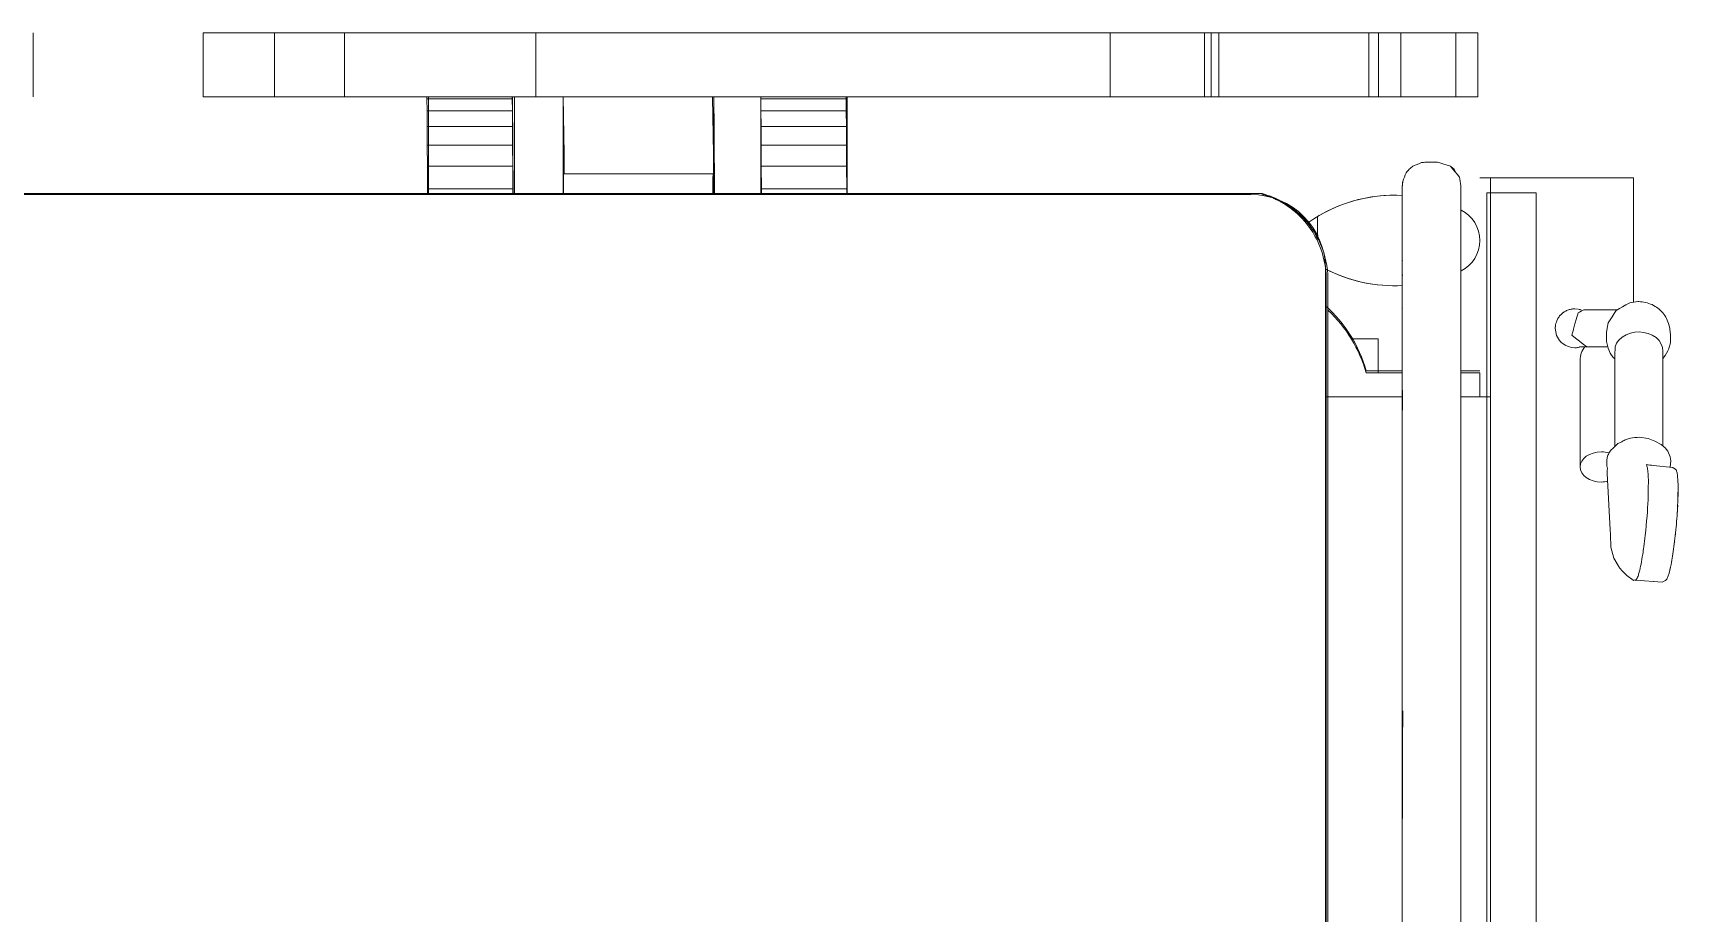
# Model space of a CAD drawing. Header units: millimetres. Extents: x 1448174 to 1599581, y -224422 to -106989.
# Drawn here: x 1474772 to 1475612, y -132493 to -132043 of the extents above; entities that cross this region are included whole.
import ezdxf

# ---------------------------------------------------------------- set-up
doc = ezdxf.new("R2010")
doc.units = ezdxf.units.MM
doc.header["$LTSCALE"] = 600
doc.header["$MEASUREMENT"] = 0
doc.layers.add('furniture', color=30, linetype='Continuous', lineweight=9)

msp = doc.modelspace()

# ---------------------------------------------------------------- linework, layer by layer
at = {"layer": 'furniture'}
for p, q in [((1474771.8404, -132076.1379), (1474771.8404, -132043.463)), ((1474858.7017, -132043.463), (1474858.7017, -132076.1582)), ((1475509.4104, -132043.463), (1474858.7017, -132043.463)), ((1474895.027, -132043.463), (1474895.027, -132076.1379)), ((1474895.027, -132043.463), (1474903.8597, -132043.463)), ((1474903.8597, -132043.463), (1474930.9029, -132043.463)), ((1474930.9029, -132043.463), (1475028.6083, -132043.463)), ((1474930.9029, -132043.463), (1474930.9029, -132076.1379)), ((1475028.6083, -132043.463), (1475321.7868, -132043.463)), ((1475028.6083, -132043.463), (1475028.6083, -132076.1379)), ((1475321.7868, -132043.463), (1475335.1714, -132043.463)), ((1475321.7868, -132076.1379), (1475321.7868, -132043.463)), ((1475335.1714, -132043.463), (1475345.8738, -132043.463)), ((1475345.8738, -132043.463), (1475365.6628, -132043.463)), ((1475365.6628, -132043.463), (1475369.932, -132043.463)), ((1475369.932, -132043.463), (1475373.3634, -132043.463)), ((1475369.932, -132043.463), (1475369.932, -132076.1379)), ((1475369.9526, -132076.1379), (1475369.9526, -132043.463)), ((1475373.3634, -132043.463), (1475377.2898, -132043.463)), ((1475373.3634, -132043.463), (1475373.3634, -132076.1379)), ((1475377.2898, -132043.463), (1475453.8871, -132043.463)), ((1475377.2898, -132043.463), (1475377.2898, -132076.1379)), ((1475453.8871, -132043.463), (1475458.7624, -132043.463)), ((1475453.8871, -132043.463), (1475453.8871, -132076.1379)), ((1475458.7624, -132043.463), (1475462.2497, -132043.463)), ((1475458.7624, -132043.463), (1475458.7624, -132076.1379)), ((1475462.2497, -132043.463), (1475470.1464, -132043.463)), ((1475470.1464, -132043.463), (1475498.2476, -132043.463)), ((1475470.1464, -132043.463), (1475470.1464, -132076.1379)), ((1475498.2476, -132076.1379), (1475498.2476, -132043.463)), ((1475509.4104, -132076.1582), (1475509.4104, -132043.463)), ((1474858.7017, -132076.1582), (1475509.4104, -132076.1582)), ((1474903.8597, -132076.1379), (1474895.027, -132076.1379)), ((1474930.9029, -132076.1379), (1474903.8597, -132076.1379)), ((1475028.6083, -132076.1379), (1474930.9029, -132076.1379)), ((1474972.8878, -132077.1003), (1474972.868, -132076.2734)), ((1474972.8878, -132077.1003), (1475016.4527, -132077.1003)), ((1474972.9814, -132083.2941), (1474972.8878, -132077.1003)), ((1474973.6564, -132076.1582), (1474973.6564, -132126.016)), ((1475016.4527, -132077.1003), (1475016.4328, -132076.2734)), ((1475016.5463, -132083.2941), (1475016.4527, -132077.1003)), ((1475016.6211, -132076.2734), (1475016.6966, -132083.5257)), ((1475017.6595, -132126.016), (1475017.6595, -132076.1582)), ((1475321.7868, -132076.1379), (1475028.6083, -132076.1379)), ((1475042.4344, -132076.1582), (1475042.4344, -132126.016)), ((1475042.9215, -132105.3827), (1475042.5285, -132076.1379)), ((1475118.8102, -132076.2734), (1475119.2013, -132105.3827)), ((1475119.5687, -132092.6849), (1475119.3482, -132076.2734)), ((1475119.407, -132076.1582), (1475119.407, -132126.016)), ((1475143.3445, -132077.1003), (1475143.3246, -132076.2734)), ((1475143.3445, -132077.1003), (1475186.9093, -132077.1003)), ((1475143.4381, -132083.2941), (1475143.3445, -132077.1003)), ((1475143.3946, -132076.1582), (1475143.3946, -132126.016)), ((1475186.8895, -132076.2734), (1475186.9093, -132077.1003)), ((1475186.9093, -132077.1003), (1475187.0029, -132083.2941)), ((1475187.1532, -132083.5257), (1475187.0778, -132076.2734)), ((1475187.3977, -132076.1582), (1475187.3977, -132126.016)), ((1475335.1714, -132076.1379), (1475321.7868, -132076.1379)), ((1475345.8738, -132076.1379), (1475335.1714, -132076.1379)), ((1475365.6628, -132076.1379), (1475345.8738, -132076.1379)), ((1475369.932, -132076.1379), (1475365.6628, -132076.1379)), ((1475373.3634, -132076.1379), (1475369.932, -132076.1379)), ((1475377.2898, -132076.1379), (1475373.3634, -132076.1379)), ((1475453.8871, -132076.1379), (1475377.2898, -132076.1379)), ((1475458.7624, -132076.1379), (1475453.8871, -132076.1379)), ((1475462.2497, -132076.1379), (1475458.7624, -132076.1379)), ((1475470.1464, -132076.1379), (1475462.2497, -132076.1379)), ((1475498.2476, -132076.1379), (1475470.1464, -132076.1379)), ((1474972.9814, -132083.2941), (1475016.5463, -132083.2941)), ((1474973.0643, -132091.2567), (1474972.9814, -132083.2941)), ((1475016.6291, -132091.2567), (1475016.5463, -132083.2941)), ((1475016.6966, -132083.5257), (1475016.7767, -132094.4751)), ((1475143.4381, -132083.2941), (1475187.0029, -132083.2941)), ((1475143.5209, -132091.2567), (1475143.4381, -132083.2941)), ((1475187.0029, -132083.2941), (1475187.0857, -132091.2567)), ((1475187.2334, -132094.4751), (1475187.1532, -132083.5257)), ((1474973.0643, -132091.2567), (1475016.6291, -132091.2567)), ((1474973.1337, -132100.7462), (1474973.0643, -132091.2567)), ((1475016.6986, -132100.7462), (1475016.6291, -132091.2567)), ((1475016.7767, -132094.4751), (1475016.8391, -132106.8536)), ((1475143.5209, -132091.2567), (1475187.0857, -132091.2567)), ((1475143.5904, -132100.7462), (1475143.5209, -132091.2567)), ((1475187.0857, -132091.2567), (1475187.1552, -132100.7462)), ((1475187.2957, -132106.8536), (1475187.2334, -132094.4751)), ((1474973.1337, -132100.7462), (1475016.6986, -132100.7462)), ((1474973.1878, -132111.4741), (1474973.1337, -132100.7462)), ((1475016.7526, -132111.4741), (1475016.6986, -132100.7462)), ((1475119.7227, -132119.2748), (1475119.6314, -132100.3931)), ((1475143.5904, -132100.7462), (1475187.1552, -132100.7462)), ((1475143.6444, -132111.4741), (1475143.5904, -132100.7462)), ((1475187.1552, -132100.7462), (1475187.2093, -132111.4741)), ((1474973.1878, -132111.4741), (1475016.7526, -132111.4741)), ((1474973.2248, -132123.1147), (1474973.1878, -132111.4741)), ((1475016.7896, -132123.1147), (1475016.7526, -132111.4741)), ((1475016.8391, -132106.8536), (1475016.8818, -132120.285)), ((1475143.6444, -132111.4741), (1475187.2093, -132111.4741)), ((1475143.6814, -132123.1147), (1475143.6444, -132111.4741)), ((1475187.2093, -132111.4741), (1475187.2462, -132123.1147)), ((1475187.3384, -132120.285), (1475187.2957, -132106.8536)), ((1475472.8661, -132114.9263), (1475472.4279, -132116.0203)), ((1475473.2552, -132114.4474), (1475472.8661, -132114.9263)), ((1475473.6443, -132113.9685), (1475473.2552, -132114.4474)), ((1475474.0333, -132113.4896), (1475473.6443, -132113.9685)), ((1475474.4224, -132113.0106), (1475474.0333, -132113.4896)), ((1475474.9013, -132112.6216), (1475474.4224, -132113.0106)), ((1475475.3802, -132112.2326), (1475474.9013, -132112.6216)), ((1475475.8591, -132111.8435), (1475475.3802, -132112.2326)), ((1475476.338, -132111.4545), (1475475.8591, -132111.8435)), ((1475477.432, -132111.0162), (1475476.338, -132111.4545)), ((1475478.526, -132110.578), (1475477.432, -132111.0162)), ((1475479.62, -132110.1398), (1475478.526, -132110.578)), ((1475480.7139, -132109.7016), (1475479.62, -132110.1398)), ((1475481.259, -132109.6516), (1475480.7139, -132109.7016)), ((1475481.804, -132109.6016), (1475481.259, -132109.6516)), ((1475482.349, -132109.5516), (1475481.804, -132109.6016)), ((1475482.8941, -132109.5016), (1475482.349, -132109.5516)), ((1475482.8941, -132109.5016), (1475484.3917, -132109.5016)), ((1475484.3917, -132109.5016), (1475482.8941, -132109.5016)), ((1475484.3917, -132109.5016), (1475485.8892, -132109.5016)), ((1475485.8892, -132109.5016), (1475484.3917, -132109.5016)), ((1475485.8892, -132109.5016), (1475487.3868, -132109.5016)), ((1475487.3868, -132109.5016), (1475485.8892, -132109.5016)), ((1475487.3868, -132109.5016), (1475488.8844, -132109.5016)), ((1475488.8844, -132109.5016), (1475487.3868, -132109.5016)), ((1475490.5234, -132109.9898), (1475488.8844, -132109.5016)), ((1475488.8844, -132109.5016), (1475490.5234, -132109.9898)), ((1475492.1624, -132110.478), (1475490.5234, -132109.9898)), ((1475490.5234, -132109.9898), (1475492.1624, -132110.478)), ((1475493.8015, -132110.9662), (1475492.1624, -132110.478)), ((1475492.1624, -132110.478), (1475493.8015, -132110.9662)), ((1475495.4405, -132111.4545), (1475493.8015, -132110.9662)), ((1475493.8015, -132110.9662), (1475495.4405, -132111.4545)), ((1475495.9194, -132111.8435), (1475495.4405, -132111.4545)), ((1475495.4405, -132111.4545), (1475496.5864, -132112.8589)), ((1475496.3983, -132112.2326), (1475495.9194, -132111.8435)), ((1475496.8772, -132112.6216), (1475496.3983, -132112.2326)), ((1475496.5864, -132112.8589), (1475497.7322, -132114.2633)), ((1475497.3561, -132113.0106), (1475496.8772, -132112.6216)), ((1475498.0222, -132114.6187), (1475497.3561, -132113.0106)), ((1475497.7322, -132114.2633), (1475498.8781, -132115.6678)), ((1474973.2248, -132123.1147), (1475016.7896, -132123.1147)), ((1474973.2285, -132125.5125), (1474973.2248, -132123.1147)), ((1475016.7933, -132125.5125), (1475016.7896, -132123.1147)), ((1475016.8818, -132120.285), (1475016.8898, -132125.5125)), ((1475119.0296, -132115.3958), (1475042.7497, -132115.3958)), ((1475119.1755, -132115.3958), (1475119.0296, -132115.3958)), ((1475143.6814, -132123.1147), (1475187.2462, -132123.1147)), ((1475143.6851, -132125.5125), (1475143.6814, -132123.1147)), ((1475187.2462, -132123.1147), (1475187.2499, -132125.5125)), ((1475187.3464, -132125.5125), (1475187.3384, -132120.285)), ((1475470.9132, -132122.4495), (1475471.1132, -132119.3022)), ((1475470.9632, -132120.9372), (1475470.9132, -132121.4823)), ((1475470.9132, -132121.4823), (1475470.9914, -132121.2199)), ((1475470.9132, -132121.6338), (1475470.9132, -132121.4823)), ((1475470.9132, -132121.4823), (1475470.9132, -132121.7241)), ((1475470.9132, -132121.7853), (1475470.9132, -132121.6338)), ((1475470.9132, -132121.7241), (1475470.9132, -132121.9659)), ((1475470.9132, -132121.9368), (1475470.9132, -132121.7853)), ((1475470.9132, -132122.0884), (1475470.9132, -132121.9368)), ((1475470.9132, -132121.9659), (1475470.9132, -132122.2077)), ((1475470.9132, -132122.4495), (1475470.9132, -132122.0884)), ((1475470.9132, -132122.2077), (1475470.9132, -132122.4495)), ((1475470.9132, -132122.4495), (1475470.9132, -132124.395)), ((1475471.0132, -132120.3922), (1475470.9632, -132120.9372)), ((1475471.0632, -132119.8472), (1475471.0132, -132120.3922)), ((1475471.1132, -132119.3022), (1475471.0632, -132119.8472)), ((1475471.5515, -132118.2082), (1475471.1132, -132119.3022)), ((1475471.9897, -132117.1143), (1475471.5515, -132118.2082)), ((1475472.4279, -132116.0203), (1475471.9897, -132117.1143)), ((1475498.8781, -132115.6678), (1475500.024, -132117.0722)), ((1475500.024, -132117.0722), (1475500.2343, -132118.1747)), ((1475500.2343, -132118.1747), (1475500.4446, -132119.2772)), ((1475500.4446, -132119.2772), (1475500.6549, -132120.3797)), ((1475500.6549, -132120.3797), (1475500.8652, -132121.4823)), ((1475500.8652, -132122.4561), (1475500.8652, -132121.4823)), ((1475500.8652, -132123.43), (1475500.8652, -132122.4561)), ((1475500.8652, -132124.4039), (1475500.8652, -132123.43)), ((1475588.8855, -132117.4948), (1475510.4941, -132117.4948)), ((1475588.8855, -132117.4948), (1475515.9685, -132117.4948)), ((1475515.9685, -132117.4948), (1475515.9685, -133109.3799)), ((1475588.8855, -132180.9671), (1475588.8855, -132117.4948)), ((1475588.8855, -132180.9671), (1475588.8855, -132117.4948)), ((1475393.5795, -132126.016), (1473579.4594, -132126.016)), ((1475398.2607, -132125.5125), (1474717.0324, -132125.5125)), ((1475398.2607, -132125.5125), (1475398.9272, -132125.5125)), ((1475407.7857, -132128.7389), (1475407.7619, -132128.7389)), ((1475470.9132, -132124.395), (1475470.9132, -132126.3404)), ((1475470.9132, -132126.3404), (1475470.9132, -132128.2859)), ((1475470.9132, -132128.2859), (1475470.9132, -132130.2313)), ((1475470.9132, -132130.2313), (1475470.9132, -132133.9037)), ((1475500.8652, -132125.3778), (1475500.8652, -132124.4039)), ((1475500.8652, -132128.2284), (1475500.8652, -132125.3778)), ((1475500.8652, -132131.0791), (1475500.8652, -132128.2284)), ((1475500.8652, -132133.9298), (1475500.8652, -132131.0791)), ((1475514.1392, -132125.1387), (1475539.3249, -132125.1387)), ((1475514.1392, -133112.117), (1475514.1392, -132125.1387)), ((1475539.3249, -132125.1387), (1475539.3249, -133112.117)), ((1475415.968, -132133.895), (1475415.637, -132133.6358)), ((1475422.3387, -132140.0222), (1475420.0942, -132137.5863)), ((1475424.2361, -132142.3975), (1475422.3387, -132140.0222)), ((1475427.5393, -132137.2657), (1475427.5393, -132146.573)), ((1475470.9132, -132133.9037), (1475470.9132, -132137.5761)), ((1475470.9132, -132136.7918), (1475470.9132, -132135.1618)), ((1475470.9132, -132139.9589), (1475470.9132, -132136.7918)), ((1475470.9132, -132137.5761), (1475470.9132, -132141.2484)), ((1475500.8652, -132136.7805), (1475500.8652, -132133.9298)), ((1475500.8652, -132138.8024), (1475500.8652, -132136.7805)), ((1475500.8652, -132140.8243), (1475500.8652, -132138.8024)), ((1475427.6091, -132147.6296), (1475425.4776, -132144.1484)), ((1475425.8402, -132145.0763), (1475426.1852, -132145.0763)), ((1475426.3515, -132145.0763), (1475426.1852, -132145.0763)), ((1475426.1852, -132145.0763), (1475426.9435, -132146.3407)), ((1475426.8176, -132145.8203), (1475426.3515, -132145.0763)), ((1475427.2692, -132146.573), (1475426.8176, -132145.8203)), ((1475426.9435, -132146.3407), (1475427.6596, -132147.6296)), ((1475427.8613, -132146.573), (1475427.2692, -132146.573)), ((1475427.4205, -132147.6296), (1475427.6091, -132147.6296)), ((1475427.4205, -132147.6296), (1475427.4205, -132148.101)), ((1475427.6163, -132148.4523), (1475427.6091, -132147.6296)), ((1475427.6596, -132147.6296), (1475427.6581, -132147.7993)), ((1475427.6581, -132147.7993), (1475427.6581, -132148.5274)), ((1475427.6596, -132147.6296), (1475427.8613, -132147.6296)), ((1475427.8613, -132147.6296), (1475427.8613, -132146.573)), ((1475427.872, -132148.9111), (1475427.872, -132147.7993)), ((1475470.9132, -132141.2484), (1475470.9132, -132144.9208)), ((1475470.9132, -132144.9208), (1475470.9132, -132147.2644)), ((1475470.9132, -132147.2644), (1475470.9132, -132149.608)), ((1475500.8652, -132142.8462), (1475500.8652, -132140.8243)), ((1475500.8652, -132144.8681), (1475500.8652, -132142.8462)), ((1475500.8652, -132147.221), (1475500.8652, -132144.8681)), ((1475500.8652, -132149.5739), (1475500.8652, -132147.221)), ((1475470.9132, -132149.608), (1475470.9132, -132151.9517)), ((1475470.9132, -132151.9517), (1475470.9132, -132154.2953)), ((1475470.9132, -132154.2953), (1475470.9132, -132156.8897)), ((1475470.9132, -132156.8897), (1475470.9132, -132159.4841)), ((1475500.8652, -132151.9268), (1475500.8652, -132149.5739)), ((1475500.8652, -132154.2797), (1475500.8652, -132151.9268)), ((1475500.8652, -132166.0855), (1475500.8652, -132154.2797)), ((1475500.8652, -132154.2797), (1475500.8652, -132182.6657)), ((1475431.7002, -132164.1367), (1475431.7002, -133073.1191)), ((1475470.9132, -132160.0754), (1475470.9483, -132159.4841)), ((1475470.9132, -132159.4841), (1475470.9132, -132162.0785)), ((1475470.9132, -132162.0785), (1475470.9132, -132164.6729)), ((1475470.9132, -132164.6729), (1475470.9132, -132167.4255)), ((1475500.8652, -132183.3409), (1475500.8652, -132163.4835)), ((1475500.8652, -132164.6124), (1475500.8652, -132179.9415)), ((1475432.0097, -133068.1768), (1475432.0097, -132169.079)), ((1475432.8663, -132169.079), (1475432.8663, -133068.1768)), ((1475470.9132, -132166.31), (1475470.9428, -132167.4255)), ((1475470.9132, -132167.4255), (1475470.9132, -132170.1782)), ((1475470.9132, -132170.1782), (1475470.9132, -132172.9308)), ((1475470.9132, -132172.9308), (1475470.9132, -132175.6834)), ((1475500.8652, -132207.6911), (1475500.8652, -132166.0855)), ((1475470.9132, -132175.6834), (1475470.9132, -132178.5632)), ((1475470.9132, -132178.5632), (1475470.9132, -132181.443)), ((1475470.9132, -132181.443), (1475470.9132, -132184.3229)), ((1475500.8652, -132179.9415), (1475500.8652, -132195.2706)), ((1475585.0109, -132182.3184), (1475583.3688, -132183.2814)), ((1475585.3724, -132182.1064), (1475585.0109, -132182.3184)), ((1475587.1045, -132181.2214), (1475585.3732, -132182.1059)), ((1475587.1045, -132181.2214), (1475588.1264, -132181.0755)), ((1475588.1264, -132181.0755), (1475589.1483, -132180.9296)), ((1475589.1483, -132180.9296), (1475590.1702, -132180.7838)), ((1475590.1702, -132180.7838), (1475591.1921, -132180.6379)), ((1475591.1921, -132180.6379), (1475591.7, -132180.6659)), ((1475592.5649, -132180.7482), (1475591.7, -132180.6422)), ((1475593.1142, -132180.8156), (1475592.5649, -132180.7482)), ((1475593.4297, -132180.8543), (1475593.1143, -132180.8156)), ((1475594.2946, -132180.9604), (1475593.4297, -132180.8543)), ((1475595.1594, -132181.0664), (1475594.2946, -132180.9604)), ((1475595.9784, -132181.3513), (1475595.1594, -132181.0664)), ((1475596.7974, -132181.6361), (1475595.9784, -132181.3513)), ((1475597.6165, -132181.921), (1475596.7974, -132181.6361)), ((1475598.4355, -132182.2058), (1475597.6165, -132181.921)), ((1475599.1779, -132182.6591), (1475598.4355, -132182.2058)), ((1475470.9132, -132184.3229), (1475470.9132, -132187.2027)), ((1475470.9248, -132184.3229), (1475470.9132, -132184.6968)), ((1475470.9132, -132187.2027), (1475470.9132, -132196.8842)), ((1475500.8652, -132182.6657), (1475500.8652, -132239.7095)), ((1475500.8652, -132203.1983), (1475500.8652, -132183.3409)), ((1475549.5945, -132191.1073), (1475549.8315, -132190.4156)), ((1475549.8315, -132190.4156), (1475550.0685, -132189.7239)), ((1475550.0685, -132189.7239), (1475550.3477, -132189.2974)), ((1475550.3477, -132189.2974), (1475550.6268, -132188.8708)), ((1475550.6268, -132188.8708), (1475550.906, -132188.4443)), ((1475550.906, -132188.4443), (1475551.1852, -132188.0178)), ((1475551.1852, -132188.0178), (1475553.4707, -132185.9561)), ((1475551.1852, -132188.0178), (1475551.7567, -132187.5023)), ((1475551.7567, -132187.5023), (1475552.3282, -132186.9867)), ((1475552.3282, -132186.9867), (1475552.8998, -132186.4712)), ((1475552.8998, -132186.4712), (1475553.4713, -132185.9557)), ((1475553.4707, -132185.9561), (1475553.9174, -132185.7246)), ((1475553.9174, -132185.7246), (1475554.3642, -132185.4931)), ((1475554.3642, -132185.4931), (1475554.811, -132185.2616)), ((1475554.811, -132185.2616), (1475555.2578, -132185.0301)), ((1475555.2578, -132185.0301), (1475555.7221, -132184.8966)), ((1475555.7221, -132184.8966), (1475556.1864, -132184.763)), ((1475556.1864, -132184.763), (1475556.6507, -132184.6295)), ((1475556.6507, -132184.6295), (1475557.115, -132184.496)), ((1475557.1153, -132184.496), (1475558.9307, -132184.3294)), ((1475557.1153, -132184.496), (1475557.5691, -132184.4543)), ((1475557.5691, -132184.4543), (1475558.023, -132184.4127)), ((1475558.023, -132184.4127), (1475558.4768, -132184.3711)), ((1475558.4768, -132184.3711), (1475558.9307, -132184.3294)), ((1475558.9307, -132184.3294), (1475560.7461, -132184.496)), ((1475559.829, -132189.2575), (1475559.0523, -132192.0723)), ((1475560.4471, -132187.0172), (1475559.8444, -132189.2017)), ((1475560.6364, -132186.3312), (1475560.4898, -132186.8627)), ((1475561.3926, -132185.9827), (1475560.6364, -132186.3312)), ((1475560.9896, -132184.6182), (1475561.6758, -132184.7145)), ((1475562.1487, -132185.6342), (1475561.3926, -132185.9827)), ((1475561.6758, -132184.7145), (1475562.3511, -132185.051)), ((1475562.9049, -132185.2857), (1475562.1487, -132185.6342)), ((1475563.6611, -132184.9372), (1475562.9049, -132185.2857)), ((1475580.759, -132184.8119), (1475563.6611, -132184.9372)), ((1475577.0139, -132189.9753), (1475575.9903, -132191.5647)), ((1475578.0375, -132188.386), (1475577.0139, -132189.9753)), ((1475579.0611, -132186.7967), (1475578.0375, -132188.386)), ((1475580.0847, -132185.2073), (1475579.0611, -132186.7967)), ((1475581.7268, -132184.2444), (1475580.0847, -132185.2073)), ((1475583.3688, -132183.2814), (1475581.7268, -132184.2444)), ((1475599.9203, -132183.1124), (1475599.1779, -132182.6591)), ((1475600.6628, -132183.5656), (1475599.9203, -132183.1124)), ((1475601.4052, -132184.0189), (1475600.6628, -132183.5656)), ((1475602.0302, -132184.6146), (1475601.4052, -132184.0189)), ((1475602.6553, -132185.2103), (1475602.0302, -132184.6146)), ((1475603.2803, -132185.8059), (1475602.6553, -132185.2103)), ((1475603.9053, -132186.4016), (1475603.2803, -132185.8059)), ((1475604.3912, -132187.1183), (1475603.9053, -132186.4016)), ((1475604.8771, -132187.8349), (1475604.3912, -132187.1183)), ((1475605.363, -132188.5516), (1475604.8771, -132187.8349)), ((1475605.8489, -132189.2683), (1475605.363, -132188.5516)), ((1475606.7387, -132191.8731), (1475605.8489, -132189.2683)), ((1475470.9132, -132196.8842), (1475470.9132, -132206.5658)), ((1475500.8652, -132194.8205), (1475500.8652, -132200.0222)), ((1475500.8652, -132195.2706), (1475500.8652, -132210.5997)), ((1475549.1205, -132192.4907), (1475548.9539, -132194.3061)), ((1475548.9539, -132194.3061), (1475548.9956, -132193.8523)), ((1475549.626, -132197.9066), (1475548.9539, -132194.3061)), ((1475548.9956, -132193.8523), (1475549.0372, -132193.3984)), ((1475549.0372, -132193.3984), (1475549.0788, -132192.9446)), ((1475549.0788, -132192.9446), (1475549.1205, -132192.4907)), ((1475549.1205, -132192.4907), (1475549.3575, -132191.799)), ((1475549.3575, -132191.799), (1475549.5945, -132191.1073)), ((1475549.626, -132197.9066), (1475550.0685, -132198.8884)), ((1475550.0685, -132198.8884), (1475551.1853, -132200.5946)), ((1475558.2603, -132194.9428), (1475557.4683, -132197.8134)), ((1475557.4683, -132197.8134), (1475559.3932, -132199.3186)), ((1475559.0523, -132192.0723), (1475558.2977, -132194.8071)), ((1475575.4315, -132194.2995), (1475575.0767, -132196.5259)), ((1475575.1536, -132198.6647), (1475575.0767, -132196.5259)), ((1475575.1536, -132198.6647), (1475575.1944, -132200.9797)), ((1475575.4315, -132194.2995), (1475575.9903, -132191.5647)), ((1475581.4937, -132200.2977), (1475583.1312, -132198.8113)), ((1475583.1312, -132198.8113), (1475585.1275, -132197.6141)), ((1475585.1275, -132197.6141), (1475587.3485, -132196.7712)), ((1475587.3485, -132196.7712), (1475589.6441, -132196.3007)), ((1475589.6441, -132196.3007), (1475591.8779, -132196.1775)), ((1475591.8779, -132196.1775), (1475594.102, -132196.3698)), ((1475594.102, -132196.3698), (1475596.3665, -132196.9108)), ((1475596.3665, -132196.9108), (1475598.5336, -132197.8217)), ((1475598.5336, -132197.8217), (1475600.4547, -132199.0795)), ((1475600.4547, -132199.0795), (1475601.9993, -132200.6153)), ((1475606.7387, -132191.8731), (1475607.5139, -132194.1533)), ((1475607.5515, -132194.7969), (1475607.5139, -132194.1533)), ((1475607.7642, -132197.6462), (1475607.5515, -132194.7969)), ((1475607.7642, -132197.6462), (1475607.819, -132199.1705)), ((1475444.7077, -132199.6897), (1475458.6084, -132199.6897)), ((1475458.6084, -132199.6897), (1475458.6084, -132217.0588)), ((1475470.9132, -132206.5658), (1475470.9132, -132216.2473)), ((1475500.8652, -132200.0222), (1475500.8652, -132205.2238)), ((1475500.8652, -132223.0556), (1475500.8652, -132203.1983)), ((1475500.8652, -132219.8039), (1475500.8652, -132203.4124)), ((1475500.8652, -132203.4124), (1475500.8652, -132211.5956)), ((1475500.8652, -132219.8039), (1475500.8652, -132203.4124)), ((1475500.8652, -132205.2176), (1475500.8652, -132234.735)), ((1475500.8652, -132207.8199), (1475500.8652, -132205.2176)), ((1475500.8652, -132205.2238), (1475500.8652, -132210.4254)), ((1475551.1853, -132200.5946), (1475551.8137, -132201.2916)), ((1475553.4716, -132202.6568), (1475551.876, -132201.3607)), ((1475553.4716, -132202.6568), (1475554.3826, -132203.0217)), ((1475554.3826, -132203.0217), (1475555.2937, -132203.3866)), ((1475555.2937, -132203.3866), (1475556.2048, -132203.7515)), ((1475556.2048, -132203.7515), (1475557.1158, -132204.1164)), ((1475557.1158, -132204.1164), (1475558.9307, -132204.2829)), ((1475559.3845, -132204.2412), (1475558.9307, -132204.2829)), ((1475558.9313, -132204.2829), (1475560.7461, -132204.1163)), ((1475559.8384, -132204.1996), (1475559.3845, -132204.2412)), ((1475559.3932, -132199.3186), (1475561.3181, -132200.8238)), ((1475560.2922, -132204.1579), (1475559.8384, -132204.1996)), ((1475560.7461, -132204.1163), (1475560.2922, -132204.1579)), ((1475561.4386, -132203.8791), (1475560.7469, -132204.1161)), ((1475561.3181, -132200.8238), (1475563.243, -132202.329)), ((1475561.4311, -132203.6751), (1475562.2771, -132203.8341)), ((1475561.8202, -132203.7483), (1475561.4386, -132203.8791)), ((1475565.0401, -132203.7342), (1475562.2771, -132203.8341)), ((1475563.243, -132202.329), (1475565.1679, -132203.8341)), ((1475565.1679, -132203.8341), (1475575.7587, -132203.8341)), ((1475575.1944, -132200.9797), (1475575.9898, -132204.4653)), ((1475575.9898, -132204.4653), (1475577.0357, -132206.9812)), ((1475577.0357, -132206.9812), (1475578.6342, -132209.2707)), ((1475579.3517, -132208.2054), (1475579.5955, -132203.7217)), ((1475579.5955, -132203.7217), (1475580.3051, -132201.9728)), ((1475580.3051, -132201.9728), (1475581.4937, -132200.2977)), ((1475601.9993, -132200.6153), (1475603.084, -132202.3256)), ((1475603.084, -132202.3256), (1475603.6855, -132204.0947)), ((1475603.6855, -132204.0947), (1475603.8373, -132205.8175)), ((1475603.8373, -132205.8175), (1475603.8507, -132208.5847)), ((1475606.5388, -132205.8401), (1475605.1688, -132208.2365)), ((1475607.0561, -132204.7839), (1475606.5388, -132205.8401)), ((1475607.0561, -132204.7839), (1475607.3423, -132203.2504)), ((1475607.4428, -132202.8913), (1475607.3313, -132203.2504)), ((1475607.7865, -132201.7843), (1475607.4428, -132202.8913)), ((1475607.7865, -132201.7843), (1475607.8084, -132200.0256)), ((1475607.8084, -132200.0256), (1475607.819, -132199.1705)), ((1475500.8652, -132249.2967), (1475500.8652, -132207.6911)), ((1475500.8652, -132210.4223), (1475500.8652, -132207.8199)), ((1475500.8652, -132213.0246), (1475500.8652, -132210.4223)), ((1475500.8652, -132210.4254), (1475500.8652, -132215.627)), ((1475500.8652, -132210.5997), (1475500.8652, -132225.9288)), ((1475500.8652, -132211.5956), (1475500.8652, -132219.7788)), ((1475500.8652, -132215.627), (1475500.8652, -132213.0246)), ((1475561.6564, -132265.0884), (1475561.6564, -132210.6303)), ((1475578.6342, -132209.2707), (1475579.3543, -132209.953)), ((1475579.356, -132211.1412), (1475579.3517, -132208.2054)), ((1475579.356, -132254.6291), (1475579.356, -132211.1412)), ((1475603.8507, -132208.5847), (1475603.855, -132211.5205)), ((1475603.8524, -132209.7336), (1475605.1688, -132208.2365)), ((1475603.855, -132211.5205), (1475603.855, -132254.2269)), ((1475452.4731, -132215.9527), (1475470.9132, -132215.9527)), ((1475470.9132, -132217.0588), (1475452.4731, -132217.0588)), ((1475470.9132, -132216.2473), (1475470.9132, -132225.9288)), ((1475500.8652, -132215.9527), (1475510.4941, -132215.9527)), ((1475510.4941, -132217.0588), (1475500.8652, -132217.0588)), ((1475500.8652, -132219.7788), (1475500.8652, -132227.9621)), ((1475500.8652, -132236.1955), (1475500.8652, -132219.8039)), ((1475500.8652, -132236.1955), (1475500.8652, -132219.8039)), ((1475500.8652, -132242.913), (1475500.8652, -132223.0556)), ((1475510.4941, -132229.2162), (1475510.4941, -132217.0588)), ((1475470.9345, -132229.2162), (1475431.7002, -132229.2162)), ((1475432.8663, -132229.2162), (1475470.9132, -132229.2162)), ((1475470.9132, -132225.9288), (1475470.9132, -132301.8373)), ((1475470.9132, -132225.9288), (1475470.9132, -132235.4907)), ((1475470.9132, -132226.2952), (1475470.9132, -132225.9288)), ((1475470.9396, -132225.9288), (1475470.9237, -132236.1453)), ((1475500.7501, -132229.2162), (1475515.9685, -132229.2162)), ((1475500.8652, -132225.9288), (1475500.8652, -132351.7193)), ((1475500.8652, -132227.9621), (1475500.8652, -132236.1453)), ((1475514.1392, -132229.2162), (1475500.8652, -132229.2162)), ((1475470.9132, -132235.4907), (1475470.9132, -132245.0525)), ((1475500.8652, -132234.735), (1475500.8652, -132264.2524)), ((1475500.8652, -132236.1453), (1475500.8652, -132244.3537)), ((1475500.8652, -132252.5871), (1475500.8652, -132236.1955)), ((1475500.8652, -132252.5871), (1475500.8652, -132236.1955)), ((1475500.8652, -132239.7095), (1475500.8652, -132269.4228)), ((1475470.9132, -132245.0525), (1475470.9132, -132254.6144)), ((1475500.8652, -132243.6355), (1475500.6807, -132243.6355)), ((1475500.6807, -132246.6417), (1475500.8652, -132246.5844)), ((1475500.7505, -132242.9408), (1475500.8652, -132242.913)), ((1475500.7995, -132256.0022), (1475500.7529, -132246.4821)), ((1475500.8652, -132243.6355), (1475500.8652, -132242.913)), ((1475500.8652, -132244.3727), (1475500.8652, -132243.6355)), ((1475500.8652, -132244.3537), (1475500.8652, -132252.562)), ((1475500.8652, -132245.1099), (1475500.8652, -132244.3727)), ((1475500.8652, -132245.8472), (1475500.8652, -132245.1099)), ((1475500.8652, -132246.5844), (1475500.8652, -132245.8472)), ((1475500.8652, -132247.4638), (1475500.8652, -132246.5844)), ((1475500.8652, -132248.3433), (1475500.8652, -132247.4638)), ((1475500.8652, -132249.2228), (1475500.8652, -132248.3433)), ((1475500.8652, -132250.1022), (1475500.8652, -132249.2228)), ((1475500.8652, -132269.4228), (1475500.8652, -132249.2967)), ((1475470.9132, -132254.6144), (1475470.9132, -132264.1762)), ((1475500.8652, -132269.4228), (1475500.7995, -132256.0022)), ((1475500.8652, -132260.0296), (1475500.8652, -132250.1022)), ((1475500.8652, -132252.562), (1475500.8652, -132260.7704)), ((1475500.8652, -132268.9787), (1475500.8652, -132252.5871)), ((1475500.8652, -132268.9787), (1475500.8652, -132252.5871)), ((1475576.3276, -132258.1835), (1475576.5644, -132257.6983)), ((1475576.5644, -132257.6983), (1475577.6995, -132256.2618)), ((1475577.6995, -132256.2618), (1475578.1505, -132255.8413)), ((1475578.1505, -132255.8413), (1475580.885, -132253.0917)), ((1475580.885, -132253.0917), (1475583.0982, -132252.209)), ((1475582.9064, -132252.2855), (1475583.1525, -132252.0569)), ((1475583.1525, -132252.0569), (1475583.6517, -132251.8088)), ((1475583.6517, -132251.8088), (1475584.151, -132251.5607)), ((1475584.151, -132251.5607), (1475584.6503, -132251.3126)), ((1475584.6503, -132251.3126), (1475585.1495, -132251.0644)), ((1475585.7049, -132250.8903), (1475585.1495, -132251.0644)), ((1475586.2602, -132250.7161), (1475585.7049, -132250.8903)), ((1475586.8156, -132250.542), (1475586.2602, -132250.7161)), ((1475587.3709, -132250.3678), (1475586.8156, -132250.542)), ((1475588.5034, -132250.247), (1475587.3709, -132250.3678)), ((1475589.6358, -132250.1263), (1475588.5034, -132250.247)), ((1475590.7682, -132250.0055), (1475589.6358, -132250.1263)), ((1475591.9006, -132249.8848), (1475590.7682, -132250.0055)), ((1475596.3889, -132250.5075), (1475591.9006, -132249.8848)), ((1475599.7852, -132252.0179), (1475596.3889, -132250.5075)), ((1475599.7852, -132252.0179), (1475603.1114, -132253.6086)), ((1475603.1114, -132253.6086), (1475605.114, -132255.2736)), ((1475606.5199, -132257.1258), (1475605.114, -132255.2736)), ((1475606.5199, -132257.1258), (1475607.2989, -132259.04)), ((1475607.6974, -132259.9841), (1475606.5199, -132257.1258)), ((1475470.9132, -132264.1762), (1475470.9132, -132273.5915)), ((1475500.8125, -132258.6567), (1475500.8652, -132258.3751)), ((1475500.843, -132261.0886), (1475500.8279, -132261.808)), ((1475500.8652, -132260.0296), (1475500.843, -132261.0886)), ((1475500.8652, -132258.3751), (1475500.8652, -132258.7887)), ((1475500.8652, -132258.7887), (1475500.8652, -132259.2024)), ((1475500.8652, -132259.2024), (1475500.8652, -132259.616)), ((1475500.8652, -132259.616), (1475500.8652, -132260.0296)), ((1475500.8652, -132260.0296), (1475500.8652, -132260.5155)), ((1475500.8652, -132269.4228), (1475500.8652, -132260.0296)), ((1475500.8652, -132260.5155), (1475500.8652, -132261.0014)), ((1475500.8652, -132260.7704), (1475500.8652, -132268.9787)), ((1475500.8652, -132261.0014), (1475500.8652, -132261.4872)), ((1475500.8652, -132269.4228), (1475500.8652, -132261.0886)), ((1475500.8652, -132269.4228), (1475500.8652, -132261.0886)), ((1475500.8652, -132261.0886), (1475500.8652, -132269.4228)), ((1475500.8652, -132261.4872), (1475500.8652, -132261.9731)), ((1475500.8652, -132261.9731), (1475500.8652, -132269.4228)), ((1475500.8652, -132264.2524), (1475500.8652, -132293.7698)), ((1475575.2728, -132261.5452), (1475575.6171, -132259.6389)), ((1475575.2728, -132264.4252), (1475575.2728, -132261.5452)), ((1475575.5233, -132265.3956), (1475575.2728, -132264.4252)), ((1475575.5973, -132265.7788), (1475575.464, -132267.0323)), ((1475575.6222, -132265.7788), (1475575.5233, -132265.3956)), ((1475575.6171, -132259.6389), (1475575.8539, -132259.1537)), ((1475575.8539, -132259.1537), (1475576.0908, -132258.6686)), ((1475576.0908, -132258.6686), (1475576.3276, -132258.1835)), ((1475596.4277, -132264.0203), (1475595.5867, -132263.9341)), ((1475595.5867, -132263.9341), (1475595.7041, -132264.3323)), ((1475595.7041, -132264.3323), (1475595.8215, -132264.7304)), ((1475595.8215, -132264.7304), (1475595.9389, -132265.1285)), ((1475595.9389, -132265.1285), (1475596.0563, -132265.5266)), ((1475596.0563, -132265.5266), (1475596.1413, -132266.2535)), ((1475596.1413, -132266.2535), (1475596.2264, -132266.9805)), ((1475597.2687, -132264.1064), (1475596.4277, -132264.0203)), ((1475598.1098, -132264.1926), (1475597.2687, -132264.1064)), ((1475598.9508, -132264.2787), (1475598.1098, -132264.1926)), ((1475608.9509, -132265.3225), (1475598.9508, -132264.2787)), ((1475607.6974, -132259.9841), (1475607.9378, -132262.0621)), ((1475607.9378, -132262.0621), (1475607.7123, -132265.1932)), ((1475610.2594, -132266.2094), (1475608.9952, -132265.4216)), ((1475610.4025, -132266.3444), (1475610.2594, -132266.2094)), ((1475470.9132, -132273.5915), (1475470.9132, -132283.0068)), ((1475500.8652, -132373.2442), (1475500.8652, -132268.9787)), ((1475500.8652, -132296.3648), (1475500.8652, -132269.4228)), ((1475575.5289, -132268.4472), (1475575.464, -132267.0323)), ((1475575.5289, -132268.4472), (1475576.9993, -132297.2362)), ((1475596.2264, -132266.9805), (1475596.3115, -132267.7074)), ((1475596.3115, -132267.7074), (1475596.3966, -132268.4343)), ((1475596.3966, -132268.4343), (1475596.4379, -132269.4862)), ((1475596.4379, -132269.4862), (1475596.4792, -132270.5381)), ((1475596.4792, -132270.5381), (1475596.5205, -132271.5899)), ((1475596.4939, -132275.4636), (1475596.5618, -132272.6418)), ((1475596.5205, -132271.5899), (1475596.5618, -132272.6418)), ((1475610.5456, -132266.4793), (1475610.4025, -132266.3444)), ((1475610.6888, -132266.6143), (1475610.5456, -132266.4793)), ((1475610.9416, -132267.176), (1475610.8319, -132266.7493)), ((1475611.0513, -132267.6028), (1475610.9416, -132267.176)), ((1475611.161, -132268.0295), (1475611.0513, -132267.6028)), ((1475611.2707, -132268.4563), (1475611.161, -132268.0295)), ((1475611.3424, -132269.1315), (1475611.2707, -132268.4563)), ((1475611.414, -132269.8067), (1475611.3424, -132269.1315)), ((1475611.4857, -132270.482), (1475611.414, -132269.8067)), ((1475611.5573, -132271.1572), (1475611.4857, -132270.482)), ((1475611.5912, -132272.0142), (1475611.5573, -132271.1572)), ((1475611.6251, -132272.8712), (1475611.5912, -132272.0142)), ((1475611.61, -132272.4901), (1475611.6432, -132272.7989)), ((1475611.6589, -132273.7282), (1475611.6251, -132272.8712)), ((1475611.6432, -132272.7989), (1475611.6396, -132273.2385)), ((1475611.6928, -132274.5852), (1475611.6589, -132273.7282)), ((1475611.6589, -132276.7403), (1475611.6928, -132274.5852)), ((1475470.9132, -132283.0068), (1475470.9132, -132292.422)), ((1475596.3897, -132281.8816), (1475596.2635, -132283.9499)), ((1475596.3582, -132281.1071), (1475596.426, -132278.2854)), ((1475596.3897, -132281.8816), (1475596.3582, -132281.1071)), ((1475596.426, -132278.2854), (1475596.4939, -132275.4636)), ((1475611.5573, -132283.2054), (1475611.5912, -132281.0503)), ((1475611.6144, -132282.0922), (1475611.5835, -132283.2962)), ((1475611.5912, -132281.0503), (1475611.6251, -132278.8953)), ((1475611.6453, -132280.8882), (1475611.6144, -132282.0922)), ((1475611.6251, -132278.8953), (1475611.6589, -132276.7403)), ((1475611.6762, -132279.6842), (1475611.6453, -132280.8882)), ((1475611.7071, -132278.4803), (1475611.6762, -132279.6842)), ((1475611.6774, -132276.7403), (1475611.6828, -132277.0578)), ((1475611.6828, -132277.0578), (1475611.7071, -132278.4803)), ((1475595.885, -132290.1549), (1475595.6516, -132292.6257)), ((1475596.0112, -132288.0866), (1475595.885, -132290.1549)), ((1475596.1373, -132286.0183), (1475596.0112, -132288.0866)), ((1475596.2635, -132283.9499), (1475596.1373, -132286.0183)), ((1475610.9416, -132292.9027), (1475611.0513, -132291.4575)), ((1475611.0513, -132291.4575), (1475611.161, -132290.0124)), ((1475611.161, -132290.0124), (1475611.2707, -132288.5672)), ((1475611.2707, -132288.5672), (1475611.3424, -132287.2268)), ((1475611.3439, -132287.9659), (1475611.3043, -132288.6464)), ((1475611.3424, -132287.2268), (1475611.414, -132285.8863)), ((1475611.3835, -132287.2854), (1475611.3439, -132287.9659)), ((1475611.4231, -132286.6049), (1475611.3835, -132287.2854)), ((1475611.414, -132285.8863), (1475611.4857, -132284.5458)), ((1475611.4627, -132285.9244), (1475611.4231, -132286.6049)), ((1475611.4929, -132285.2674), (1475611.4627, -132285.9244)), ((1475611.4857, -132284.5458), (1475611.5573, -132283.2054)), ((1475611.5231, -132284.6103), (1475611.4929, -132285.2674)), ((1475470.9132, -132292.422), (1475470.9132, -132301.8373)), ((1475500.8652, -132293.7698), (1475500.8652, -132303.712)), ((1475500.8652, -132323.3069), (1475500.8652, -132296.3648)), ((1475577.1311, -132299.5695), (1475576.9993, -132297.2362)), ((1475577.3685, -132306.0148), (1475577.1311, -132299.5695)), ((1475595.1849, -132297.5672), (1475594.9515, -132300.038)), ((1475595.4183, -132295.0964), (1475595.1849, -132297.5672)), ((1475595.6516, -132292.6257), (1475595.4183, -132295.0964)), ((1475610.2594, -132300.2032), (1475610.4025, -132298.7394)), ((1475610.3654, -132299.5945), (1475610.2937, -132300.2032)), ((1475610.4387, -132298.7394), (1475610.3654, -132299.5945)), ((1475610.4025, -132298.7394), (1475610.5456, -132297.2755)), ((1475610.5456, -132297.2755), (1475610.6888, -132295.8117)), ((1475610.6888, -132295.8117), (1475610.8319, -132294.3478)), ((1475610.8319, -132294.3478), (1475610.9416, -132292.9027)), ((1475470.9132, -132351.7193), (1475470.9132, -132301.8373)), ((1475470.9132, -132301.8373), (1475470.9132, -132373.2442)), ((1475470.9132, -132301.8373), (1475470.9132, -132323.3069)), ((1475577.3685, -132306.0148), (1475578.9527, -132311.635)), ((1475593.9468, -132307.7697), (1475593.8086, -132308.7101)), ((1475594.085, -132306.8293), (1475593.9468, -132307.7697)), ((1475594.2232, -132305.8888), (1475594.085, -132306.8293)), ((1475594.4052, -132304.4261), (1475594.2232, -132305.8888)), ((1475594.5873, -132302.9634), (1475594.4052, -132304.4261)), ((1475594.7694, -132301.5007), (1475594.5873, -132302.9634)), ((1475594.9515, -132300.038), (1475594.7694, -132301.5007)), ((1475609.0476, -132309.4791), (1475609.2281, -132308.2412)), ((1475609.2281, -132308.2412), (1475609.4086, -132307.0034)), ((1475609.4086, -132307.0034), (1475609.589, -132305.7655)), ((1475609.589, -132305.7655), (1475609.7566, -132304.3749)), ((1475609.7807, -132304.5557), (1475609.6032, -132305.7655)), ((1475609.7566, -132304.3749), (1475609.9242, -132302.9844)), ((1475609.9268, -132303.3154), (1475609.7807, -132304.5557)), ((1475609.9242, -132302.9844), (1475610.0918, -132301.5938)), ((1475609.9659, -132302.9844), (1475609.9268, -132303.3154)), ((1475610.0918, -132301.5938), (1475610.2594, -132300.2032)), ((1475578.9527, -132311.635), (1475581.07, -132315.4424)), ((1475581.0571, -132315.4424), (1475581.318, -132315.8321)), ((1475581.318, -132315.8321), (1475581.579, -132316.2217)), ((1475581.579, -132316.2217), (1475581.8399, -132316.6114)), ((1475581.8399, -132316.6114), (1475582.1009, -132317.0011)), ((1475592.546, -132315.7626), (1475592.3166, -132316.7797)), ((1475592.7754, -132314.7455), (1475592.546, -132315.7626)), ((1475592.9991, -132313.4718), (1475592.7754, -132314.7455)), ((1475593.2229, -132312.198), (1475592.9991, -132313.4718)), ((1475593.4466, -132310.9242), (1475593.2229, -132312.198)), ((1475593.6704, -132309.6505), (1475593.4466, -132310.9242)), ((1475593.8086, -132308.7101), (1475593.6704, -132309.6505)), ((1475607.4254, -132317.7883), (1475607.7831, -132316.3169)), ((1475607.7264, -132316.7127), (1475607.444, -132317.6826)), ((1475607.8035, -132316.3169), (1475607.7264, -132316.7127)), ((1475607.7831, -132316.3169), (1475608.1408, -132314.8455)), ((1475608.1408, -132314.8455), (1475608.3224, -132313.8134)), ((1475608.3224, -132313.8134), (1475608.504, -132312.7812)), ((1475608.504, -132312.7812), (1475608.6856, -132311.7491)), ((1475608.6856, -132311.7491), (1475608.8672, -132310.717)), ((1475608.8672, -132310.717), (1475609.0476, -132309.4791)), ((1475470.9132, -132323.3069), (1475470.9132, -132350.249)), ((1475500.8652, -132350.249), (1475500.8652, -132323.3069)), ((1475582.1009, -132317.0011), (1475582.9551, -132317.8936)), ((1475582.9551, -132317.8936), (1475583.8092, -132318.7862)), ((1475583.8092, -132318.7862), (1475584.6634, -132319.6787)), ((1475584.6634, -132319.6787), (1475585.5176, -132320.5712)), ((1475588.7094, -132322.9529), (1475585.5176, -132320.5712)), ((1475588.7094, -132322.9529), (1475588.7776, -132322.9824)), ((1475588.7776, -132322.9824), (1475588.8459, -132323.0118)), ((1475588.8459, -132323.0118), (1475588.9141, -132323.0413)), ((1475588.8855, -132323.0009), (1475588.8855, -132322.9966)), ((1475589.5789, -132323.0027), (1475589.4472, -132322.7202)), ((1475589.7375, -132322.9849), (1475589.5789, -132323.0027)), ((1475589.8962, -132322.9671), (1475589.7375, -132322.9849)), ((1475590.0548, -132322.9493), (1475589.8962, -132322.9671)), ((1475590.2134, -132322.9315), (1475590.0548, -132322.9493)), ((1475590.4768, -132322.4005), (1475590.2134, -132322.9315)), ((1475590.2134, -132322.9315), (1475603.5501, -132323.8497)), ((1475590.7402, -132321.8694), (1475590.4768, -132322.4005)), ((1475591.0035, -132321.3383), (1475590.7402, -132321.8694)), ((1475591.2669, -132320.8073), (1475591.0035, -132321.3383)), ((1475591.4146, -132320.309), (1475591.2669, -132320.8073)), ((1475591.5623, -132319.8106), (1475591.4146, -132320.309)), ((1475591.71, -132319.3123), (1475591.5623, -132319.8106)), ((1475591.8577, -132318.814), (1475591.71, -132319.3123)), ((1475592.0871, -132317.7969), (1475591.8577, -132318.814)), ((1475592.3166, -132316.7797), (1475592.0871, -132317.7969)), ((1475598.9066, -132323.5682), (1475603.5501, -132323.8497)), ((1475603.5501, -132323.8497), (1475605.3178, -132323.1423)), ((1475605.3178, -132323.1423), (1475605.4854, -132322.977)), ((1475605.4854, -132322.977), (1475605.653, -132322.8117)), ((1475605.653, -132322.8117), (1475605.8205, -132322.6464)), ((1475605.8205, -132322.6464), (1475605.9881, -132322.4811)), ((1475605.9881, -132322.4811), (1475606.1686, -132322.0436)), ((1475606.1686, -132322.0436), (1475606.349, -132321.6061)), ((1475606.349, -132321.6061), (1475606.5295, -132321.1685)), ((1475606.5295, -132321.1685), (1475606.7099, -132320.731)), ((1475606.7099, -132320.731), (1475607.0676, -132319.2597)), ((1475607.0676, -132319.2597), (1475607.4254, -132317.7883)), ((1475470.9132, -132400.3985), (1475470.9132, -132336.7737)), ((1475470.9132, -132350.249), (1475470.9132, -132377.191)), ((1475500.8652, -132377.191), (1475500.8652, -132350.249)), ((1475470.9132, -132477.5098), (1475470.9132, -132351.7193)), ((1475500.8652, -132351.7193), (1475500.8652, -132477.5098)), ((1475470.9132, -132373.2442), (1475470.9132, -132477.5098)), ((1475500.8652, -132477.5098), (1475500.8652, -132373.2442)), ((1475470.9132, -132377.191), (1475470.9132, -132415.8835)), ((1475470.9132, -132377.191), (1475470.9132, -132477.5098)), ((1475470.9132, -132415.6534), (1475470.9132, -132377.191)), ((1475500.8652, -132376.317), (1475500.8652, -132377.191)), ((1475500.8652, -132377.191), (1475500.8652, -132427.3504)), ((1475500.8652, -132425.863), (1475500.8652, -132377.191)), ((1475500.8652, -132456.3492), (1475500.8652, -132377.191)), ((1475500.8652, -132377.191), (1475500.8652, -132415.6534)), ((1475471.088, -132389.6735), (1475471.0446, -132406.5313)), ((1475470.9132, -132477.5098), (1475470.9132, -132400.3985)), ((1475471.0446, -132406.5313), (1475470.9789, -132432.0376)), ((1475470.9132, -132477.5098), (1475470.9132, -132415.6534)), ((1475470.9132, -132415.8835), (1475470.9132, -132457.5439)), ((1475500.8652, -132415.6534), (1475500.8652, -132477.5098)), ((1475470.9132, -132422.1249), (1475470.9132, -132420.1143)), ((1475470.9132, -132420.1143), (1475470.9132, -132422.1249)), ((1475470.9132, -132424.1355), (1475470.9132, -132422.1249)), ((1475470.9132, -132422.1249), (1475470.9132, -132424.1355)), ((1475470.9132, -132426.146), (1475470.9132, -132424.1355)), ((1475470.9132, -132424.1355), (1475470.9132, -132426.146)), ((1475500.8652, -132477.5098), (1475500.8652, -132425.863)), ((1475470.9132, -132428.1566), (1475470.9132, -132426.146)), ((1475470.9132, -132426.146), (1475470.9132, -132428.1566)), ((1475470.9132, -132428.1566), (1475470.9132, -132452.8332)), ((1475470.9132, -132452.8332), (1475470.9132, -132428.1566)), ((1475470.9789, -132432.0376), (1475470.9132, -132457.5439)), ((1475500.8652, -132427.3504), (1475500.8652, -132477.5098)), ((1475470.9132, -132452.8332), (1475470.9132, -132477.5098)), ((1475470.9132, -132477.5098), (1475470.9132, -132452.8332)), ((1475470.9132, -132457.5439), (1475470.9132, -132488.3588)), ((1475500.8652, -132477.54), (1475500.8652, -132457.067)), ((1475470.9132, -132882.3002), (1475470.9132, -132477.5098)), ((1475470.9132, -132477.5098), (1475470.9132, -132502.1863)), ((1475470.9132, -132502.1863), (1475470.9132, -132477.5098)), ((1475470.9132, -132477.5098), (1475470.9132, -132860.7753)), ((1475470.9132, -132833.621), (1475470.9132, -132477.5098)), ((1475470.9132, -132477.5098), (1475470.9132, -132909.446)), ((1475470.9132, -132539.3661), (1475470.9132, -132477.5098)), ((1475500.8652, -132477.5098), (1475500.8652, -132527.6691)), ((1475500.8652, -132860.7753), (1475500.8652, -132477.5098)), ((1475500.8652, -132477.5098), (1475500.8652, -132882.3002)), ((1475500.8652, -132529.1565), (1475500.8652, -132477.5098)), ((1475500.8652, -132477.5098), (1475500.8652, -132539.3661)), ((1475500.8652, -132903.5131), (1475500.8652, -132477.54)), ((1475470.9132, -132488.3588), (1475470.9132, -132519.1736))]:
    msp.add_line(p, q, dxfattribs=at)
for centre, radius, start, end in [((1475393.5795, -132164.1367), 38.1207, 0, 90), ((1475467.068, -132203.1435), 76.8271, 87.1311292, 124.8520253), ((1475467.068, -132203.1435), 76.8271, 87.1092443, 120.9650404), ((1475493.1447, -132149.4624), 17.3494, 296.4233154, 63.5766846), ((1475493.1447, -132149.4624), 17.3494, 296.6022043, 63.3977957), ((1475467.068, -132095.7812), 76.8271, 242.5899015, 272.8688708), ((1475467.068, -132095.7812), 76.8271, 242.9577268, 272.8907557), ((1475385.7165, -132234.8267), 69.3734, 15.7871148, 48.4829247), ((1475385.7165, -132235.9328), 69.3734, 15.7871148, 47.0285238)]:
    msp.add_arc(centre, radius, start, end, dxfattribs=at)
for centre, major_axis, ratio, start_param, end_param in [((1475119.4652, -132110.9539), (0, -21.7832), 0.00872654, 2.07694181, 2.565634), ((1475042.8956, -132109.95), (0, -5.4458), 0.00872654, 0, 2.565634), ((1475119.1755, -132109.95), (0, -5.4458), 0.00872654, 0, 2.565634), ((1475042.7497, -132126.2874), (0, -10.8916), 0.00872654, 3.14159265, 4.64042603), ((1475119.0296, -132126.2874), (0, -10.8916), 0.00872654, 3.14159265, 4.64042603), ((1475119.5565, -132129.8356), (0, -21.7832), 0.00872654, 1.77138757, 2.07694181), ((1475387.9055, -132169.079), (0, -44.9626), 0.99996192, 2.67380938, 2.68416799), ((1475387.0489, -132169.079), (0, -44.9626), 0.99996192, 1.97770612, 2.38432102), ((1475387.9055, -132169.079), (0, -44.9626), 0.99996192, 1.97770612, 2.38432102), ((1475387.9055, -132169.079), (0, -44.9626), 0.99996192, 2.22746711, 2.32842783), ((1475387.9055, -132169.079), (0, -44.9626), 0.99996192, 2.06809055, 2.12403298), ((1475388.3463, -132169.079), (0, -44.9626), 0.99996192, 2.06809055, 2.09503122), ((1475387.0489, -132169.079), (0, 44.9626), 0.99996192, 4.71238898, 5.11915132), ((1475387.9055, -132169.079), (0, -44.9626), 0.99996192, 1.57079633, 1.97755867), ((1475572.5481, -132210.6303), (10.8916, 0), 0.99999809, 2.46003828, 3.14159266), ((1475572.5481, -132265.0884), (10.8916, 0), 0.70710678, 1.57079633, 4.71238898), ((1475572.5481, -132265.0884), (10.8916, 0), 0.70710678, 7.48612218, 7.85398163), ((1475572.5481, -132265.0884), (10.8916, 0), 0.70710678, 4.71238898, 5.01398152)]:
    msp.add_ellipse(centre, major_axis=major_axis, ratio=ratio, start_param=start_param, end_param=end_param, dxfattribs=at)
for points, knots in [([(1475417.9343, -132136.4041), (1475417.0098, -132135.5443), (1475415.1179, -132133.8804), (1475412.6185, -132132.0558), (1475410.5844, -132130.7466), (1475409.0441, -132129.8401), (1475407.7542, -132129.1481), (1475406.7189, -132128.6342), (1475406.0116, -132128.2941), (1475405.3686, -132127.9996), (1475404.5938, -132127.6644), (1475403.8229, -132127.3498), (1475403.2092, -132127.1071), (1475402.9294, -132126.9973), (1475402.7436, -132126.9249), (1475402.2231, -132126.7332), (1475401.3452, -132126.4509), (1475400.5369, -132126.1925), (1475400.1122, -132126.0431), (1475399.9671, -132125.9898), (1475399.7546, -132125.912), (1475399.3212, -132125.7556), (1475398.7544, -132125.5715), (1475398.4075, -132125.5125), (1475398.2607, -132125.5125)], [0, 0, 0, 0, 0.14285714, 0.28571429, 0.35714286, 0.42857143, 0.5, 0.53571429, 0.57142857, 0.59821429, 0.625, 0.67857143, 0.70535714, 0.71205357, 0.71875, 0.73214286, 0.78571429, 0.83928571, 0.85267857, 0.859375, 0.86607143, 0.89285714, 0.94642857, 1, 1, 1, 1]), ([(1475398.9272, -132125.5125), (1475399.0326, -132125.5125), (1475399.2663, -132125.5391), (1475399.6856, -132125.6451), (1475400.0923, -132125.7774), (1475400.4069, -132125.8877), (1475400.5954, -132125.955), (1475400.7406, -132126.0075), (1475400.8919, -132126.0614), (1475401.1039, -132126.1344), (1475401.4975, -132126.2651), (1475402.1118, -132126.4589), (1475402.7594, -132126.6646), (1475403.2112, -132126.8192), (1475403.4666, -132126.9113), (1475403.6553, -132126.9828), (1475403.8432, -132127.056), (1475404.0961, -132127.1543), (1475404.5421, -132127.3296), (1475405.1878, -132127.589), (1475405.9696, -132127.9165), (1475407.0077, -132128.3842), (1475408.3087, -132129.0145), (1475409.8692, -132129.8432), (1475411.4183, -132130.7495), (1475413.463, -132132.0577), (1475415.9702, -132133.8799), (1475417.866, -132135.5439), (1475418.7909, -132136.4041)], [0, 0, 0, 0, 0.03571429, 0.07142857, 0.10714286, 0.125, 0.13392857, 0.14285714, 0.15178571, 0.16071429, 0.17857143, 0.21428571, 0.25, 0.26785714, 0.27678571, 0.28571429, 0.29464286, 0.30357143, 0.32142857, 0.35714286, 0.39285714, 0.42857143, 0.5, 0.57142857, 0.64285714, 0.71428571, 0.85714286, 1, 1, 1, 1])]:
    msp.add_open_spline(points, degree=3, knots=knots, dxfattribs=at)

doc.saveas('drawing.dxf')
